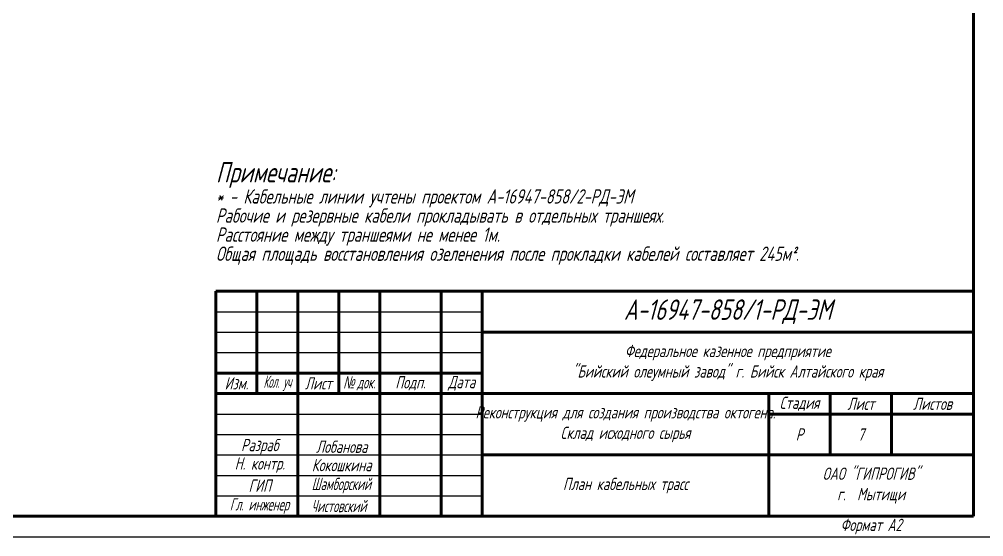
# Model space of a CAD drawing. Header units: millimetres. Extents: x -10490 to 5162, y -5053 to 76.
# Drawn here: x -5084.1 to -4848.5, y -344.1 to -217.6 of the extents above; entities that cross this region are included whole.
import ezdxf

# ---------------------------------------------------------------- set-up
doc = ezdxf.new("R2010")
doc.units = ezdxf.units.MM
for name, color, linetype, lineweight in [('Рамка толстая', 7, 'Continuous', 60), ('Рамка тонкая', 5, 'Continuous', 25), ('Текст', 2, 'Continuous', 25), ('Штампы', 252, 'Continuous', 25)]:
    doc.layers.add(name, color=color, linetype=linetype, lineweight=lineweight)
doc.styles.add('GOST', font='GOST.shx', dxfattribs={"oblique": 15, "height": 3.5})
doc.styles.add('SIMPLEX', font='simplex.shx', dxfattribs={"width": 0.7, "oblique": 15})

# ---------------------------------------------------------------- blocks, each defined once
blk = doc.blocks.new('A$C0CDB385D')
at = {"layer": 'Рамка толстая'}
for p, q in [((589, 5), (589, 415)), ((20, 5), (589, 5))]:
    blk.add_line(p, q, dxfattribs=at)
at = {"layer": 'Рамка тонкая'}
blk.add_line((0, 0), (594, 0), dxfattribs=at)

msp = doc.modelspace()

# ---------------------------------------------------------------- linework, layer by layer
at = {"layer": 'Штампы', "lineweight": 60}
for p, q in [((-5036.04361, -284.14683), (-4851.04361, -284.14683)), ((-5036.04361, -284.14683), (-5036.04361, -339.14683)), ((-5026.04361, -284.14683), (-5026.04361, -309.14683)), ((-5016.04361, -284.14683), (-5016.04361, -339.14683)), ((-5006.04361, -284.14683), (-5006.04361, -309.14683)), ((-4996.04361, -284.14683), (-4996.04361, -339.14683)), ((-4981.04361, -284.14683), (-4981.04361, -339.14683)), ((-4971.04361, -284.14683), (-4971.04361, -339.14683)), ((-4971.04361, -294.14683), (-4851.04361, -294.14683)), ((-5036.04361, -304.14683), (-4971.04361, -304.14683)), ((-5036.04361, -309.14683), (-4851.04361, -309.14683)), ((-4901.04361, -309.14683), (-4901.04361, -339.14683)), ((-4886.04361, -309.14683), (-4886.04361, -324.14683)), ((-4871.04361, -309.14683), (-4871.04361, -324.14683)), ((-4901.04361, -314.14683), (-4851.04361, -314.14683)), ((-4971.04361, -324.14683), (-4851.04361, -324.14683))]:
    msp.add_line(p, q, dxfattribs=at)
at = {"layer": 'Штампы', "color": 5, "lineweight": 25}
for p, q in [((-5036.04361, -289.14683), (-4971.04361, -289.14683)), ((-5036.04361, -294.14683), (-4971.04361, -294.14683)), ((-5036.04361, -299.14683), (-4971.04361, -299.14683)), ((-5036.04361, -314.14683), (-4971.04361, -314.14683)), ((-5036.04361, -319.14683), (-4971.04361, -319.14683)), ((-5036.04361, -324.14683), (-4971.04361, -324.14683)), ((-5036.04361, -329.14683), (-4971.04361, -329.14683)), ((-5036.04361, -334.14683), (-4971.04361, -334.14683))]:
    msp.add_line(p, q, dxfattribs=at)

# ---------------------------------------------------------------- block references
msp.add_blockref('A$C0CDB385D', (-5440.0436, -344.14684))

# ---------------------------------------------------------------- texts
at = {"layer": 'Текст', "insert": (-5036.04361, -265.09881), "char_height": 5, "width": 181, "attachment_point": 4, "line_spacing_factor": 0.8, "style": 'GOST'}
msp.add_mtext('{\\Q15;\\W0.9;Примечание:\\P\\H0.7x;* - Кабельные линии учтены проектом А-16947-858/2-РД-ЭМ\\PРабочие и резервные кабели прокладывать в отдельных траншеях. \\PРасстояние между траншеями не менее 1м.\\PОбщая площадь восстановления озеленения после прокладки кабелей составляет 245м².}', dxfattribs=at)
at = {"layer": 'Штампы', "color": 2, "attachment_point": 5, "style": 'SIMPLEX'}
for s, insert, char_height, width in [('А-16947-858/1-РД-ЭМ', (-4911.04361, -289.14683), 5, 120), ('Федеральное казенное предприятие\\P"Бийский олеумный завод" г. Бийск Алтайского края', (-4911.04361, -301.64683), 3, 120), ('Изм.', (-5031.04361, -306.64683), 3, 10), ('{\\W0.5;Кол. уч}', (-5021.04361, -306.64683), 3, 10), ('{\\W0.7;Лист}', (-5011.04361, -306.64683), 3, 10), ('{\\fArial|b0|i0|c204|p34;\\W0.6;№ \\Fsimplex|c204;док.}', (-5001.04361, -306.64683), 3, 10), ('Подп.', (-4988.54361, -306.64683), 3, 15), ('{\\W0.7;Дата}', (-4976.04361, -306.64683), 3, 10), ('Стадия', (-4893.54361, -311.64683), 3, 15), ('Лист', (-4878.54361, -311.64683), 3, 15), ('Листов', (-4861.04361, -311.64683), 3, 20), ('Реконструкция для создания производства октогена. \\PСклад исходного сырья', (-4936.04361, -316.64683), 3, 70), ('Р', (-4893.54361, -319.14683), 3, 15), ('7', (-4878.54361, -319.14683), 3, 15), (' Разраб', (-5026.04361, -322.14683), 3, 20), (' Лобанова', (-5006.04361, -322.14683), 3, 20), (' Н. контр.', (-5026.04361, -326.64683), 3, 20), (' Кокошкина', (-5006.04361, -326.64683), 3, 20), ('ОАО "ГИПРОГИВ"\\Pг.  Мытищи', (-4876.04361, -331.64683), 3, 50), ('{\\W0.6; Шамборский}', (-5006.04361, -331.64683), 3, 20), ('План кабельных трасс', (-4936.04361, -331.64683), 3, 70), (' ГИП', (-5026.04361, -331.64683), 3, 20), ('{\\W0.6; Гл. инженер}', (-5026.04361, -336.64683), 3, 20), ('{\\W0.6;Чистовский}', (-5006.04361, -336.64683), 3, 20), ('Формат А2', (-4876.04361, -341.64683), 3, 50)]:
    msp.add_mtext(s, dxfattribs=dict(at, insert=insert, char_height=char_height, width=width))

doc.saveas('drawing.dxf')
